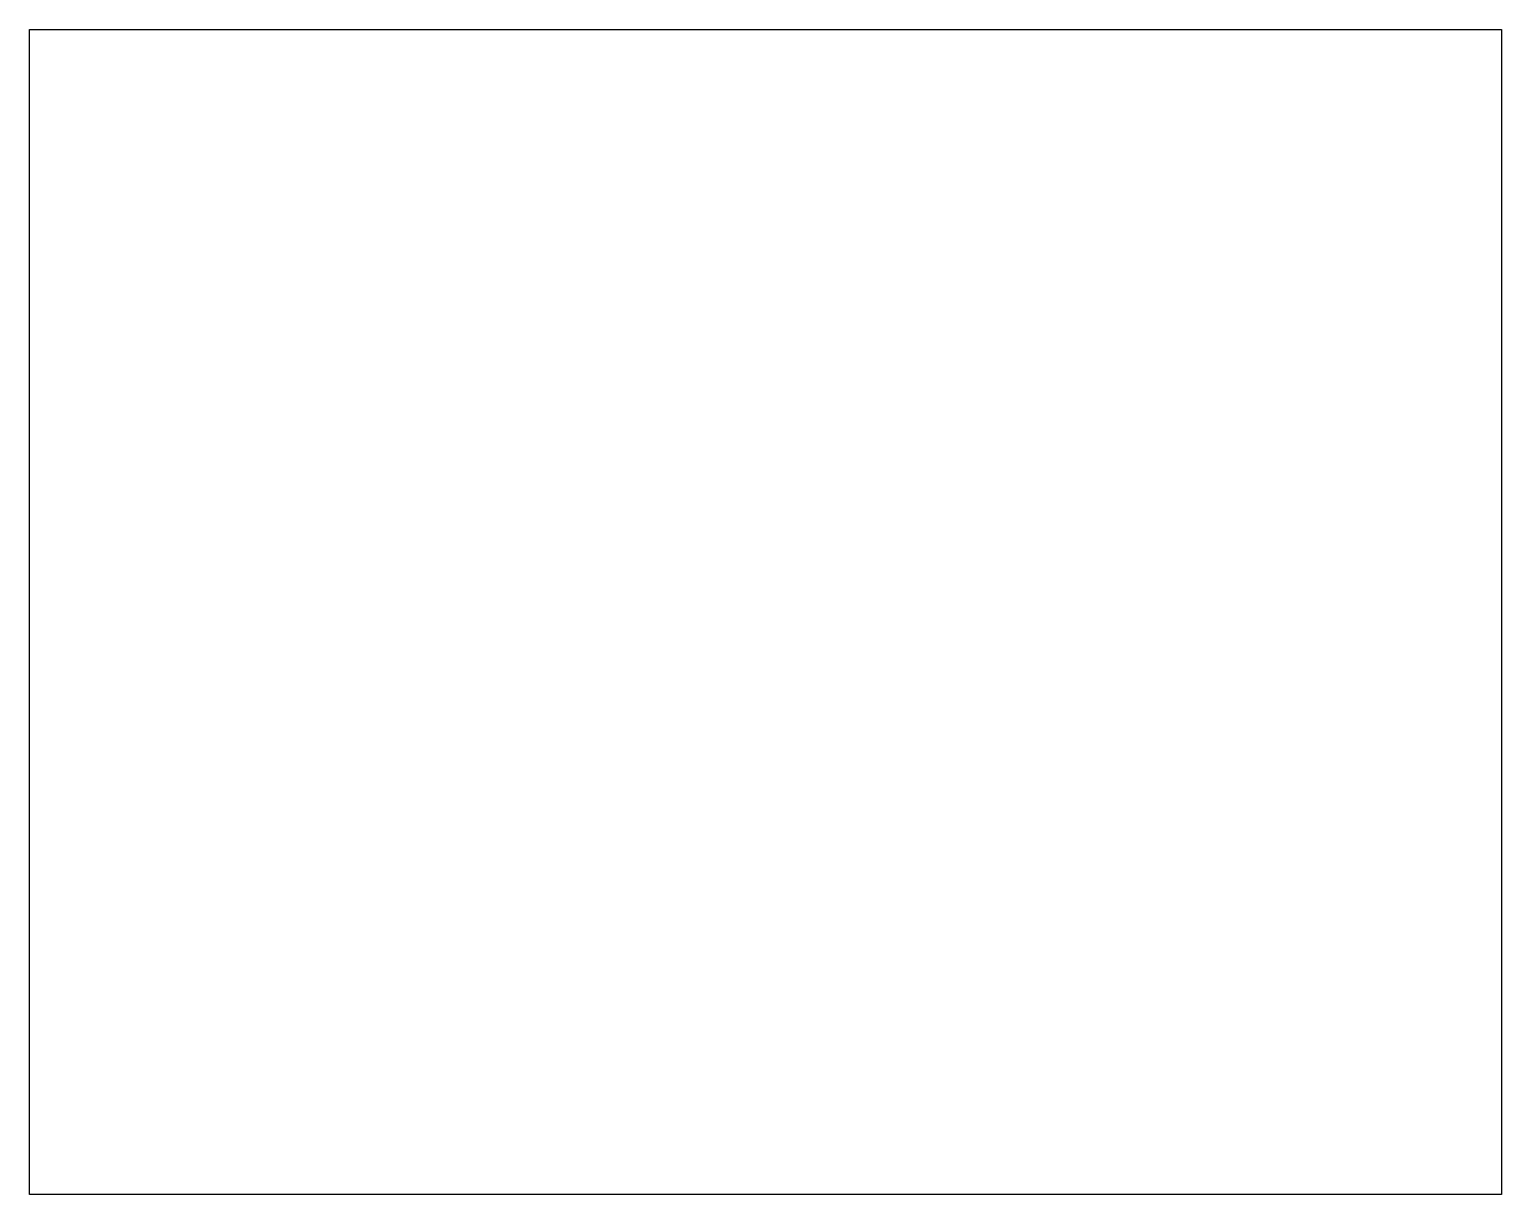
# Model space of a CAD drawing. Extents: x 0 to 2.83, y -2.24 to 0.
import ezdxf

# ---------------------------------------------------------------- set-up
doc = ezdxf.new("R2010")
doc.units = 0
doc.layers.get('0').update_dxf_attribs({"linetype": 'continuous'})

msp = doc.modelspace()

# ---------------------------------------------------------------- linework, layer by layer
at = {"color": 7}
msp.add_lwpolyline([(0, 0), (2.8346, 0), (2.8346, -2.2441), (0, -2.2441)], close=True, dxfattribs=at)

doc.saveas('drawing.dxf')
